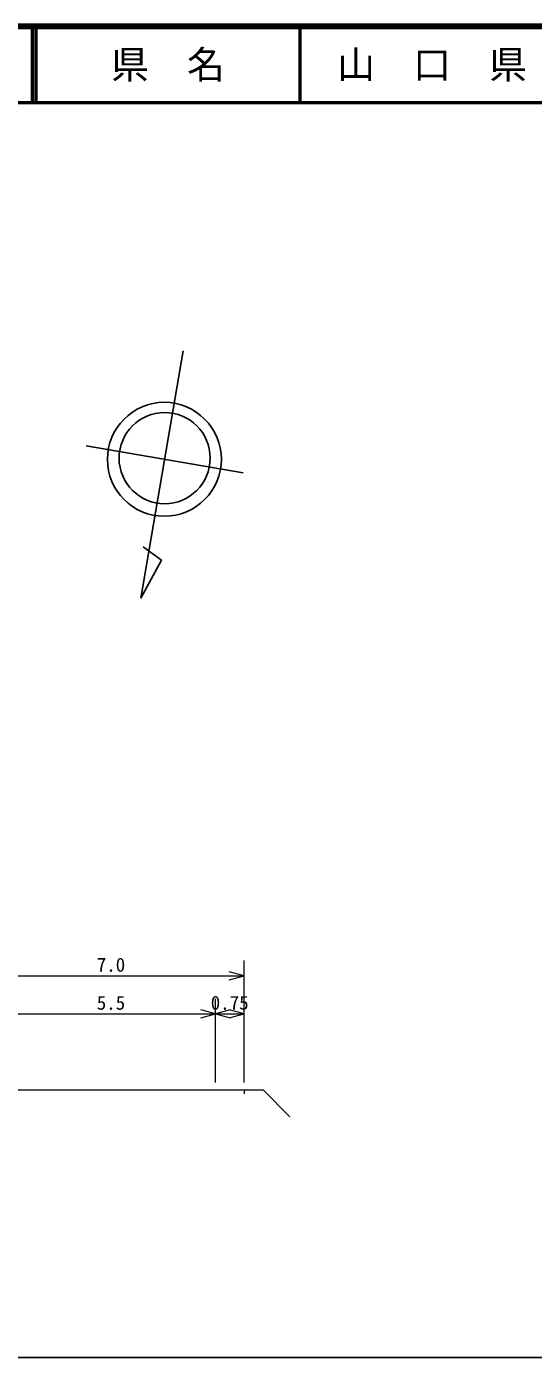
# Model space of a CAD drawing. Units: millimetres on the paper, with parts at other scales. Extents: x 40 to 680, y 20 to 380.
# Drawn here: x 297 to 363.7, y 205 to 380 of the extents above; entities that cross this region are included whole.
import ezdxf
from ezdxf.enums import TextEntityAlignment as Align

# ---------------------------------------------------------------- set-up
doc = ezdxf.new("R2010")
doc.units = ezdxf.units.MM
for name, color, linetype, lineweight in [('S-BGD', 7, 'Continuous', 25), ('S-STR-HTXT', 7, 'Continuous', 13), ('S-TTL', 2, 'Continuous', 140), ('S-TTL-BAND', 7, 'Continuous', 25), ('S-TTL-LINE', 7, 'Continuous', 50)]:
    doc.layers.add(name, color=color, linetype=linetype, lineweight=lineweight)
doc.layers.add('S-TTL-TXT', color=7, linetype='Continuous')
doc.styles.add('ＭＳ ゴシック', font='')
doc.styles.get('ＭＳ ゴシック').set_extended_font_data('MS Gothic')

msp = doc.modelspace()

# ---------------------------------------------------------------- linework, layer by layer
at = {"layer": 'S-BGD'}
for p, q in [((317.647, 337.372), (312.08, 304.845)), ((325.544, 321.323), (304.863, 324.862)), ((314.764, 309.831), (312.35, 311.608)), ((312.08, 304.845), (314.764, 309.831))]:
    msp.add_line(p, q, dxfattribs=at)
for centre, radius in [((315.162, 323.1), 7.493), ((315.197, 323.254), 5.995)]:
    msp.add_circle(centre, radius, dxfattribs=at)
at = {"layer": 'S-STR-HTXT'}
for p, q in [((325.636, 255.17), (323.704, 255.687)), ((325.636, 241.17), (325.636, 257.17)), ((290.636, 255.17), (325.636, 255.17)), ((323.704, 254.652), (325.636, 255.17)), ((321.886, 241.17), (321.886, 252.17)), ((321.886, 250.17), (319.954, 250.687)), ((323.817, 250.687), (321.886, 250.17)), ((325.636, 250.17), (323.704, 250.687)), ((294.386, 250.17), (321.886, 250.17)), ((319.954, 249.652), (321.886, 250.17)), ((321.886, 250.17), (325.636, 250.17)), ((321.886, 250.17), (323.817, 249.652)), ((323.704, 249.652), (325.636, 250.17)), ((294.386, 240.17), (321.886, 240.17)), ((321.886, 240.17), (325.636, 240.17)), ((325.636, 240.17), (325.636, 239.67)), ((325.636, 240.17), (328.136, 240.17)), ((328.136, 240.17), (331.671, 236.634))]:
    msp.add_line(p, q, dxfattribs=at)
at = {"layer": 'S-TTL'}
msp.add_line((680, 380), (40, 380), dxfattribs=at)
at = {"layer": 'S-TTL-BAND'}
msp.add_line((40, 205), (579, 205), dxfattribs=at)
at = {"layer": 'S-TTL-LINE'}
for p, q in [((297.75, 380), (297.75, 370)), ((298.25, 380), (298.25, 370)), ((333, 380), (333, 370)), ((40, 370), (680, 370))]:
    msp.add_line(p, q, dxfattribs=at)

# ---------------------------------------------------------------- texts
at = {"layer": 'S-STR-HTXT', "style": 'ＭＳ ゴシック'}
for s, p in [('7.0', (308.136, 255.17)), ('5.5', (308.136, 250.17))]:
    msp.add_text(s, height=1.833, dxfattribs=at).set_placement(p, align=Align.BOTTOM_CENTER)
msp.add_text('0.75', height=1.833, dxfattribs=at).set_placement((321.261, 250.17), align=Align.BOTTOM_LEFT)
at = {"layer": 'S-TTL-TXT', "style": 'ＭＳ ゴシック'}
for s, p in [('県\u3000名', (315.625, 375)), ('山\u3000口\u3000県', (350.375, 375))]:
    msp.add_text(s, height=3.666, dxfattribs=at).set_placement(p, align=Align.MIDDLE_CENTER)

doc.saveas('drawing.dxf')
